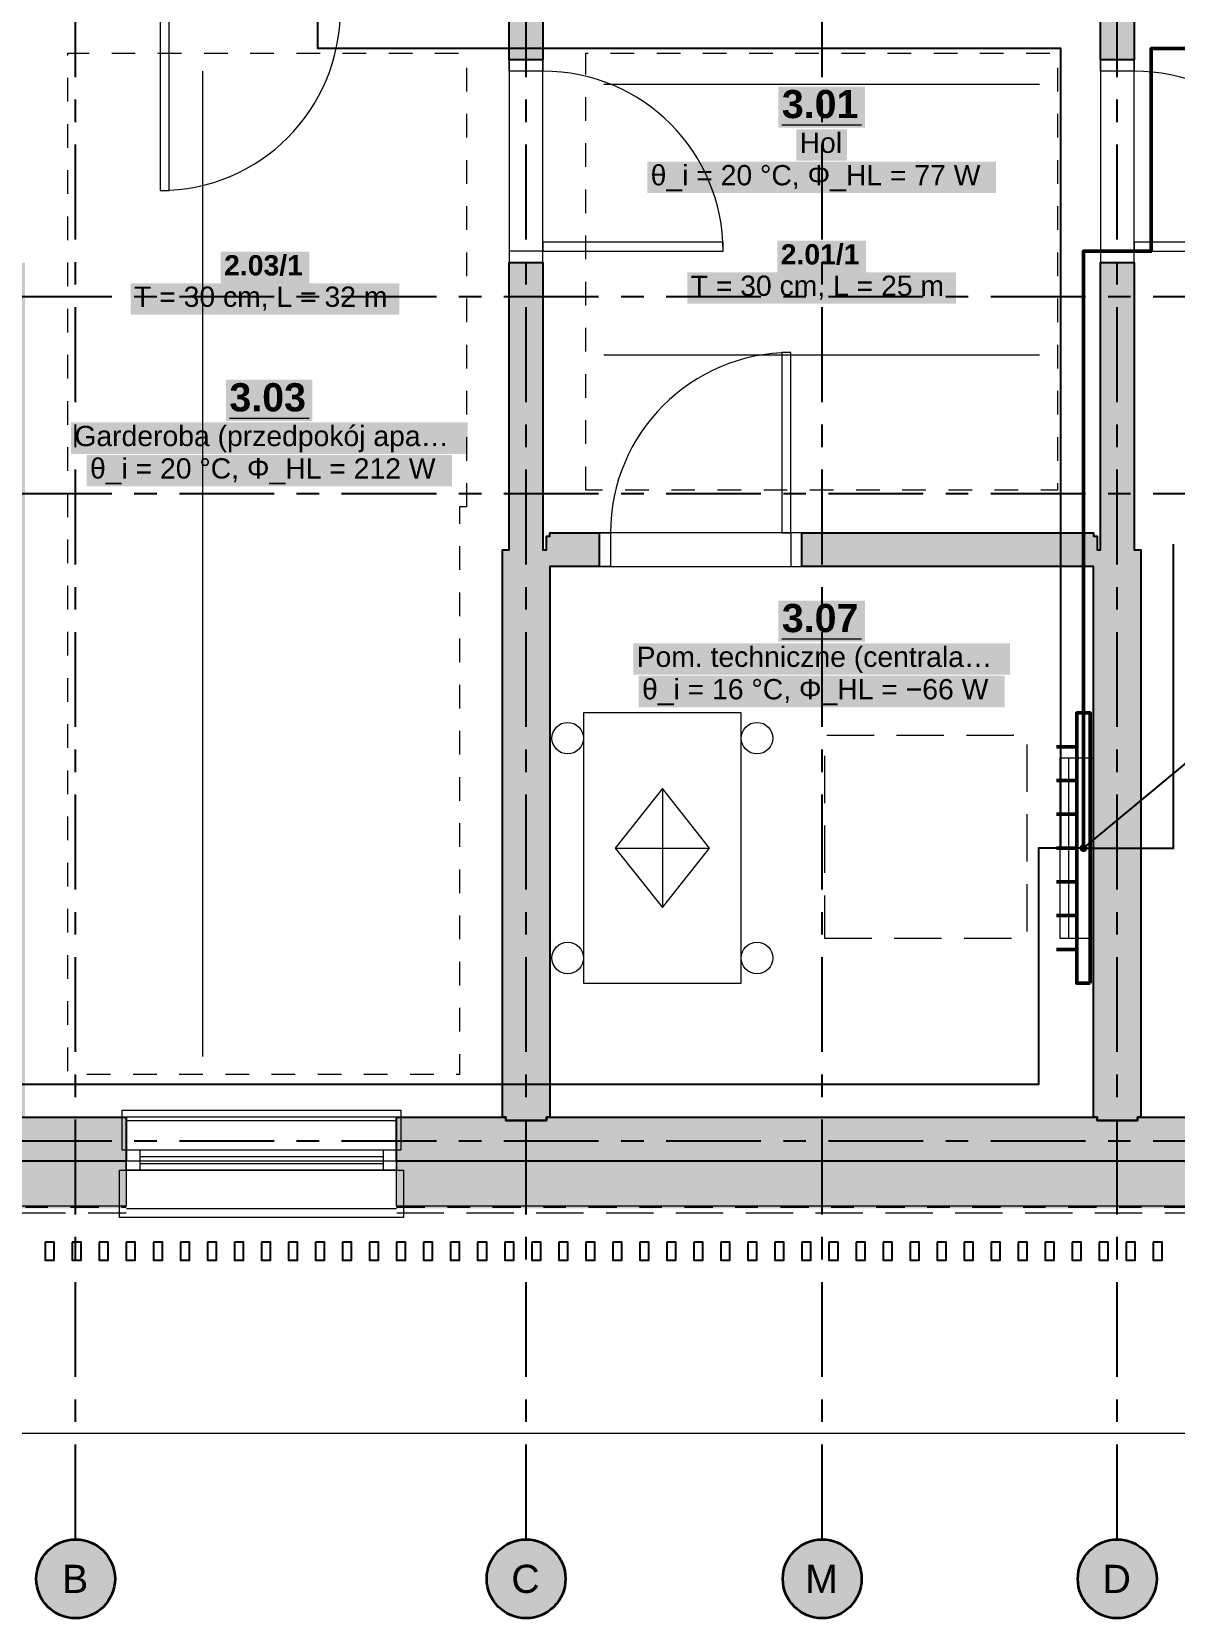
# Model space of a CAD drawing. Header units: metres. Extents: x -3.2 to 60.6, y -2.1 to 10.4.
# Drawn here: x 45.7 to 50.78, y -2.12 to 4.93 of the extents above; entities that cross this region are included whole.
import ezdxf

# ---------------------------------------------------------------- set-up
doc = ezdxf.new("R2010")
doc.units = ezdxf.units.M
for name, pattern in [('KRESKOWA', [5.25, 4.2, -1.05]), ('KRESKOWA_DROBNA', [3.15, 2.1, -1.05]), ('PUNKTOWA', [10.5, 8.4, -1.05, 0, -1.05]), ('PUNKTOWA_KROTKA', [6.3, 4.2, -1.05, 0, -1.05])]:
    doc.linetypes.add(name, pattern=pattern)
doc.layers.add('A-MASKA', color=7, linetype='Continuous', lineweight=18)
doc.layers.add('S-OPISY', color=2, linetype='Continuous', lineweight=25)
for name, color, linetype, lineweight, true_color in [('I-OSIE', 8, 'PUNKTOWA', 18, 0x7a7a7a), ('I-PODKLAD', 8, 'Continuous', 18, 0x9a9a9a), ('I-PODKLAD-SCIANY', 8, 'Continuous', 25, 0x6e6e6e), ('I-PODKLAD-WYPELN', 254, 'Continuous', 18, 0xe6e6e6), ('I-POMIESZCZENIA', 8, 'Continuous', 25, 0x4a4a4a), ('S-OGRZ', 1, 'Continuous', 25, 0xe05000), ('S-PC', 1, 'Continuous', 35, 0xc0392b), ('S-URZADZENIA', 2, 'Continuous', 35, 0x303030)]:
    doc.layers.add(name, color=color, linetype=linetype, lineweight=lineweight, true_color=true_color)
doc.styles.add('PL_ARIAL', font='arial.ttf')
doc.styles.add('PL_ARIAL_B', font='arialbd.ttf')

msp = doc.modelspace()

# ---------------------------------------------------------------- hatches: boundary and pattern name
at = {"layer": 'A-MASKA', "true_color": 0xffffff}
for points in [[(49.0157, 4.499), (49.3993, 4.499), (49.3993, 4.6815), (49.0157, 4.6815)], [(49.0944, 4.3522), (49.3206, 4.3522), (49.3206, 4.492), (49.0944, 4.492)], [(48.4331, 4.2082), (49.9819, 4.2082), (49.9819, 4.348), (48.4331, 4.348)], [(46.5393, 3.8081), (46.933, 3.8081), (46.933, 3.9479), (46.5393, 3.9479)], [(49.0107, 3.8567), (49.4043, 3.8567), (49.4043, 3.9965), (49.0107, 3.9965)], [(46.1395, 3.6686), (47.3328, 3.6686), (47.3328, 3.8084), (46.1395, 3.8084)], [(48.6108, 3.7172), (49.8042, 3.7172), (49.8042, 3.857), (48.6108, 3.857)], [(46.5628, 3.1969), (46.9464, 3.1969), (46.9464, 3.3794), (46.5628, 3.3794)], [(45.8743, 3.0501), (47.6349, 3.0501), (47.6349, 3.1899), (45.8743, 3.1899)], [(45.9438, 2.9061), (47.5654, 2.9061), (47.5654, 3.0459), (45.9438, 3.0459)], [(49.0157, 2.2165), (49.3993, 2.2165), (49.3993, 2.399), (49.0157, 2.399)], [(48.3709, 2.0697), (50.0441, 2.0697), (50.0441, 2.2095), (48.3709, 2.2095)], [(48.3949, 1.9257), (50.0201, 1.9257), (50.0201, 2.0655), (48.3949, 2.0655)]]:
    msp.add_hatch(color=7, dxfattribs=at).paths.add_polyline_path(points)
at = {"layer": 'I-OSIE', "true_color": 0xffffff}
for points in [[(46.07, -1.945), (46.0685, -1.9222), (46.064, -1.8997), (46.0567, -1.878), (46.0466, -1.8575), (46.0338, -1.8385), (46.0187, -1.8213), (46.0015, -1.8062), (45.9825, -1.7934), (45.962, -1.7833), (45.9403, -1.776), (45.9178, -1.7715), (45.895, -1.77), (45.8722, -1.7715), (45.8497, -1.776), (45.828, -1.7833), (45.8075, -1.7934), (45.7885, -1.8062), (45.7713, -1.8213), (45.7562, -1.8385), (45.7434, -1.8575), (45.7333, -1.878), (45.726, -1.8997), (45.7215, -1.9222), (45.72, -1.945), (45.7215, -1.9678), (45.726, -1.9903), (45.7333, -2.012), (45.7434, -2.0325), (45.7562, -2.0515), (45.7713, -2.0687), (45.7885, -2.0838), (45.8075, -2.0966), (45.828, -2.1067), (45.8497, -2.114), (45.8722, -2.1185), (45.895, -2.12), (45.9178, -2.1185), (45.9403, -2.114), (45.962, -2.1067), (45.9825, -2.0966), (46.0015, -2.0838), (46.0187, -2.0687), (46.0338, -2.0515), (46.0466, -2.0325), (46.0567, -2.012), (46.064, -1.9903), (46.0685, -1.9678)], [(48.07, -1.945), (48.0685, -1.9222), (48.064, -1.8997), (48.0567, -1.878), (48.0466, -1.8575), (48.0338, -1.8385), (48.0187, -1.8213), (48.0015, -1.8062), (47.9825, -1.7934), (47.962, -1.7833), (47.9403, -1.776), (47.9178, -1.7715), (47.895, -1.77), (47.8722, -1.7715), (47.8497, -1.776), (47.828, -1.7833), (47.8075, -1.7934), (47.7885, -1.8062), (47.7713, -1.8213), (47.7562, -1.8385), (47.7434, -1.8575), (47.7333, -1.878), (47.726, -1.8997), (47.7215, -1.9222), (47.72, -1.945), (47.7215, -1.9678), (47.726, -1.9903), (47.7333, -2.012), (47.7434, -2.0325), (47.7562, -2.0515), (47.7713, -2.0687), (47.7885, -2.0838), (47.8075, -2.0966), (47.828, -2.1067), (47.8497, -2.114), (47.8722, -2.1185), (47.895, -2.12), (47.9178, -2.1185), (47.9403, -2.114), (47.962, -2.1067), (47.9825, -2.0966), (48.0015, -2.0838), (48.0187, -2.0687), (48.0338, -2.0515), (48.0466, -2.0325), (48.0567, -2.012), (48.064, -1.9903), (48.0685, -1.9678)], [(49.385, -1.945), (49.3835, -1.9222), (49.379, -1.8997), (49.3717, -1.878), (49.3616, -1.8575), (49.3488, -1.8385), (49.3337, -1.8213), (49.3165, -1.8062), (49.2975, -1.7934), (49.277, -1.7833), (49.2553, -1.776), (49.2328, -1.7715), (49.21, -1.77), (49.1872, -1.7715), (49.1647, -1.776), (49.143, -1.7833), (49.1225, -1.7934), (49.1035, -1.8062), (49.0863, -1.8213), (49.0712, -1.8385), (49.0584, -1.8575), (49.0483, -1.878), (49.041, -1.8997), (49.0365, -1.9222), (49.035, -1.945), (49.0365, -1.9678), (49.041, -1.9903), (49.0483, -2.012), (49.0584, -2.0325), (49.0712, -2.0515), (49.0863, -2.0687), (49.1035, -2.0838), (49.1225, -2.0966), (49.143, -2.1067), (49.1647, -2.114), (49.1872, -2.1185), (49.21, -2.12), (49.2328, -2.1185), (49.2553, -2.114), (49.277, -2.1067), (49.2975, -2.0966), (49.3165, -2.0838), (49.3337, -2.0687), (49.3488, -2.0515), (49.3616, -2.0325), (49.3717, -2.012), (49.379, -1.9903), (49.3835, -1.9678)], [(50.695, -1.945), (50.6935, -1.9222), (50.689, -1.8997), (50.6817, -1.878), (50.6716, -1.8575), (50.6588, -1.8385), (50.6437, -1.8213), (50.6265, -1.8062), (50.6075, -1.7934), (50.587, -1.7833), (50.5653, -1.776), (50.5428, -1.7715), (50.52, -1.77), (50.4972, -1.7715), (50.4747, -1.776), (50.453, -1.7833), (50.4325, -1.7934), (50.4135, -1.8062), (50.3963, -1.8213), (50.3812, -1.8385), (50.3684, -1.8575), (50.3583, -1.878), (50.351, -1.8997), (50.3465, -1.9222), (50.345, -1.945), (50.3465, -1.9678), (50.351, -1.9903), (50.3583, -2.012), (50.3684, -2.0325), (50.3812, -2.0515), (50.3963, -2.0687), (50.4135, -2.0838), (50.4325, -2.0966), (50.453, -2.1067), (50.4747, -2.114), (50.4972, -2.1185), (50.52, -2.12), (50.5428, -2.1185), (50.5653, -2.114), (50.587, -2.1067), (50.6075, -2.0966), (50.6265, -2.0838), (50.6437, -2.0687), (50.6588, -2.0515), (50.6716, -2.0325), (50.6817, -2.012), (50.689, -1.9903), (50.6935, -1.9678)]]:
    msp.add_hatch(color=7, dxfattribs=at).paths.add_polyline_path(points)
at = {"layer": 'I-PODKLAD-WYPELN', "true_color": 0xe4e4e4}
h = msp.add_hatch(color=7, dxfattribs=at)
h.paths.add_polyline_path([(47.12, 5.02), (47.12, 5.035), (47.12, 5.035), (47.12, 5.035), (47.12, 5.035), (47.12, 5.23), (47.12, 5.23), (47.12, 5.23), (47.12, 5.23), (47.12, 5.23), (47.29, 5.23), (47.29, 6.45), (47.79, 6.45), (47.79, 8.645), (47.79, 8.645), (47.79, 8.645), (47.79, 8.645), (47.79, 8.645), (47.22, 8.645), (47.22, 8.84), (47.22, 9.05), (48.42, 9.05), (48.42, 8.84), (48.42, 8.645), (48, 8.645), (48, 8.645), (48, 8.645), (48, 5.23), (48, 5.23), (48, 5.23), (49.105, 5.23), (49.105, 5.23), (49.105, 5.23), (49.105, 5.23), (49.105, 5.23), (49.12, 5.215), (49.12, 5.215), (49.12, 5.215), (49.12, 5.215), (49.12, 5.215), (49.12, 5.215), (49.12, 5.215), (49.12, 5.215), (49.12, 5.215), (49.12, 5.215), (49.12, 5.215), (49.12, 5.215), (49.135, 5.215), (49.135, 7.47), (49.285, 7.47), (49.285, 5.215), (49.285, 5.215), (49.285, 5.215), (49.285, 5.215), (49.285, 5.215), (49.285, 5.215), (49.285, 5.035), (49.285, 5.035), (49.285, 5.035), (49.285, 5.035), (49.285, 5.035), (49.285, 5.035), (49.285, 5.035), (49.285, 5.035), (49.285, 5.035), (49.285, 5.035), (49.285, 5.035), (49.285, 5.035), (49.285, 5.035), (49.285, 5.035), (49.285, 5.035), (49.285, 5.035), (49.285, 5.035), (49.3, 5.035), (49.3, 5.035), (49.3, 5.035), (49.315, 5.02), (49.315, 5.02), (49.315, 5.02), (47.97, 5.02), (47.97, 5.02), (47.97, 5.02), (47.97, 4.8), (47.97, 4.8), (47.97, 4.8), (47.955, 4.8), (47.955, 4.8), (47.955, 4.8), (47.955, 4.8), (47.82, 4.8), (47.82, 4.8), (47.82, 4.8), (47.82, 4.8), (47.82, 4.8), (47.82, 5.02), (47.82, 5.02), (47.82, 5.02), (47.82, 5.02), (47.82, 5.02), (47.12, 5.02), (47.12, 5.02)])
h.paths.add_polyline_path([(47.79, 5.23), (47.79, 5.23), (47.79, 6.35), (47.39, 6.35), (47.39, 5.23), (47.79, 5.23), (47.79, 5.23), (47.79, 5.23)], flags=0)
h = msp.add_hatch(color=7, dxfattribs=at)
h.paths.add_polyline_path([(50.82, 5.02), (50.82, 5.02), (50.82, 5.035), (50.82, 5.035), (50.82, 5.035), (50.82, 5.035), (50.82, 5.035), (50.82, 5.035), (50.82, 5.035), (50.82, 5.035), (50.82, 5.035), (50.82, 5.035), (50.82, 5.035), (50.82, 5.035), (50.82, 5.035), (50.82, 5.035), (50.82, 5.035), (50.82, 5.035), (50.82, 5.035), (50.61, 5.035), (50.61, 5.035), (50.61, 5.035), (50.61, 5.125), (50.61, 5.125), (50.61, 5.125), (50.595, 5.125), (50.595, 4.8), (50.58, 4.8), (50.445, 4.8), (50.445, 5.125), (50.415, 5.125), (50.415, 5.125), (50.415, 5.125), (50.415, 8.645), (50.415, 8.645), (50.415, 8.645), (50.415, 8.645), (50.12, 8.645), (50.12, 8.84), (50.12, 9.05), (50.82, 9.05), (50.82, 5.425), (50.82, 5.425), (50.82, 5.425), (54.32, 5.425), (54.32, 5.425), (54.32, 5.425), (54.32, 5.425), (54.32, 3.1), (54.31, 3.1), (54.11, 3.1), (54.11, 3.1), (54.11, 3.1), (54.11, 3.1), (53.915, 3.1), (53.915, 3.1), (53.915, 3.1), (53.915, 5.02), (53.915, 5.02), (53.915, 5.02), (53.915, 5.02), (53.915, 5.02), (53.915, 5.02), (50.82, 5.02)])
h.paths.add_polyline_path([(53.93, 5.215), (53.93, 5.215), (53.93, 5.215), (53.93, 5.215), (53.93, 5.215)], flags=0)
h.paths.add_polyline_path([(54.11, 5.215), (54.11, 5.215), (54.11, 5.215), (54.11, 5.215), (54.11, 5.215), (54.11, 5.215)], flags=0)
h.paths.add_polyline_path([(50.61, 5.215), (50.61, 5.215), (50.61, 5.215), (50.61, 5.215)], flags=0)
h.paths.add_polyline_path([(50.82, 5.215), (50.82, 5.215), (50.82, 5.215), (50.82, 5.215)], flags=0)
h.paths.add_polyline_path([(50.43, 8.66), (50.43, 8.66), (50.43, 8.66), (50.43, 8.66)], flags=0)
h.paths.add_polyline_path([(50.61, 8.66), (50.61, 8.66), (50.61, 8.66), (50.61, 8.66)], flags=0)
msp.add_hatch(color=7, dxfattribs=at).paths.add_polyline_path([(45.02, -0.09), (45.02, 0.105), (45.02, 0.105), (45.02, 0.105), (45.52, 0.105), (45.52, 0.105), (45.52, 0.105), (45.52, 0.105), (45.52, 0.105), (45.52, 3.9), (45.52, 3.9), (45.52, 3.9), (45.52, 3.9), (45.52, 3.9), (45.655, 3.9), (45.655, 3.9), (45.655, 3.9), (45.67, 3.9), (45.67, 3.9), (45.67, 3.9), (45.67, 0.105), (45.67, 0.105), (45.67, 0.105), (46.12, 0.105), (46.12, 0.105), (46.12, 0.105), (46.12, -0.09), (46.12, -0.09), (46.12, -0.09), (46.12, -0.09), (46.12, -0.29), (46.12, -0.3), (45.02, -0.3), (45.02, -0.29), (45.02, -0.09), (45.02, -0.09), (45.02, -0.09)])
h = msp.add_hatch(color=7, dxfattribs=at)
h.paths.add_polyline_path([(47.32, 0.105), (47.79, 0.105), (47.79, 0.105), (47.79, 0.105), (47.79, 0.105), (47.79, 0.105), (47.79, 2.625), (47.79, 2.625), (47.79, 2.625), (47.79, 2.625), (47.79, 2.625), (47.82, 2.625), (47.82, 2.625), (47.82, 2.625), (47.82, 2.625), (47.82, 2.625), (47.82, 3.9), (47.82, 3.9), (47.82, 3.9), (47.82, 3.9), (47.82, 3.9), (47.955, 3.9), (47.955, 3.9), (47.955, 3.9), (47.97, 3.9), (47.97, 3.9), (47.97, 3.9), (47.97, 2.625), (47.97, 2.625), (47.97, 2.625), (47.985, 2.625), (47.985, 2.625), (47.985, 2.625), (47.985, 2.625), (47.985, 2.625), (47.985, 2.685), (48, 2.685), (48, 2.685), (48, 2.685), (48, 2.685), (48, 2.685), (48, 2.685), (48, 2.685), (48, 2.685), (48, 2.7), (48.22, 2.7), (48.22, 2.565), (48.22, 2.55), (48, 2.55), (48, 0.105), (48, 0.105), (48, 0.105), (50.415, 0.105), (50.415, 2.55), (49.12, 2.55), (49.12, 2.565), (49.12, 2.7), (50.415, 2.7), (50.415, 2.685), (50.415, 2.685), (50.415, 2.685), (50.415, 2.685), (50.415, 2.685), (50.415, 2.685), (50.415, 2.685), (50.415, 2.685), (50.43, 2.685), (50.43, 2.625), (50.445, 2.625), (50.445, 3.9), (50.58, 3.9), (50.595, 3.9), (50.595, 2.625), (50.61, 2.625), (50.625, 2.625), (50.625, 0.105), (51.02, 0.105), (51.02, 0.105), (51.02, 0.105), (51.02, -0.09), (51.02, -0.09), (51.02, -0.09), (51.02, -0.09), (51.02, -0.29), (51.02, -0.3), (47.32, -0.3), (47.32, -0.29), (47.32, -0.09), (47.32, -0.09), (47.32, -0.09), (47.32, -0.09), (47.32, 0.105), (47.32, 0.105)])
h.paths.add_polyline_path([(47.955, 2.625), (47.955, 2.625), (47.955, 2.625)], flags=0)
at = {"layer": 'S-OPISY', "true_color": 0x000000}
msp.add_hatch(color=7, dxfattribs=at).paths.add_polyline_path([(50.3875, 1.3), (50.3869, 1.3045), (50.3852, 1.3088), (50.3824, 1.3124), (50.3787, 1.3152), (50.3745, 1.3169), (50.37, 1.3175), (50.3655, 1.3169), (50.3612, 1.3152), (50.3576, 1.3124), (50.3548, 1.3088), (50.3531, 1.3045), (50.3525, 1.3), (50.3531, 1.2955), (50.3548, 1.2913), (50.3576, 1.2876), (50.3612, 1.2848), (50.3655, 1.2831), (50.37, 1.2825), (50.3745, 1.2831), (50.3787, 1.2848), (50.3824, 1.2876), (50.3852, 1.2913), (50.3869, 1.2955)])

# ---------------------------------------------------------------- linework, layer by layer
at = {"layer": 'I-OSIE', "linetype": 'PUNKTOWA', "lineweight": 25, "ltscale": 0.050183, "flags": 128}
for points in [[(45.895, -1.77), (45.895, 9.19)], [(47.895, -1.77), (47.895, 9.19)], [(49.21, -1.77), (49.21, 9.19)], [(50.52, -1.77), (50.52, 9.19)]]:
    msp.add_lwpolyline(points, dxfattribs=at)
at = {"layer": 'I-OSIE', "linetype": 'PUNKTOWA', "lineweight": 25, "ltscale": 0.050066, "flags": 128}
for points in [[(39.15, 3.75), (57.9697, 3.75)], [(39.15, 2.875), (57.9697, 2.875)], [(39.15, 0), (57.9697, 0)]]:
    msp.add_lwpolyline(points, dxfattribs=at)
at = {"layer": 'I-OSIE', "linetype": 'Continuous', "lineweight": 35, "ltscale": 0.05}
for centre in [(45.895, -1.945), (47.895, -1.945), (49.21, -1.945), (50.52, -1.945)]:
    msp.add_circle(centre, 0.175, dxfattribs=at)
at = {"layer": 'I-PODKLAD', "lineweight": 13, "ltscale": 0.05}
for points in [[(54.3455, 5.425), (54.62, 5.425), (54.62, -1.3), (39.62, -1.3), (39.62, 5.425), (40.7195, 5.425)], [(47.82, 4.7995), (47.82, 3.9005)], [(47.97, 3.9005), (47.97, 4.7995)], [(50.445, 4.7995), (50.445, 3.9005)], [(50.595, 3.9005), (50.595, 4.7995)], [(49.1195, 2.7), (48.2205, 2.7)], [(48.2205, 2.55), (49.1195, 2.55)], [(48.5, 1.564), (48.5, 1.036)], [(48.29, 1.3), (48.71, 1.3)], [(47.3195, 0.105), (46.1205, 0.105)], [(46.1205, 0.09), (47.3195, 0.09)], [(47.3195, -0.09), (46.1205, -0.09)], [(46.1205, -0.3), (47.3195, -0.3)]]:
    msp.add_lwpolyline(points, dxfattribs=at)
at = {"layer": 'I-PODKLAD', "linetype": 'KRESKOWA', "lineweight": 13, "ltscale": 0.05, "flags": 128}
for points in [[(54.34, 3.1005), (54.34, 5.425), (54.62, 5.425), (54.62, -1.3), (39.62, -1.3), (39.62, 5.425), (40.7, 5.425), (40.7, 3.7005)], [(49.22, 0.9), (50.12, 0.9), (50.12, 1.8), (49.22, 1.8), (49.22, 0.9)], [(45.0205, -0.32), (46.1195, -0.32)], [(47.3205, -0.32), (51.0195, -0.32)]]:
    msp.add_lwpolyline(points, dxfattribs=at)
at = {"layer": 'I-PODKLAD', "lineweight": 18, "ltscale": 0.05}
for points in [[(46.27, 5.02), (46.27, 4.22), (46.31, 4.22), (46.31, 5.02)], [(47.97, 4.8), (47.97, 4.75), (47.82, 4.75), (47.82, 4.8)], [(50.595, 4.8), (50.595, 4.75), (50.445, 4.75), (50.445, 4.8)], [(47.97, 3.9), (47.97, 3.95), (47.82, 3.95), (47.82, 3.9)], [(47.97, 3.95), (48.77, 3.95), (48.77, 3.99), (47.97, 3.99)], [(50.595, 3.9), (50.595, 3.95), (50.445, 3.95), (50.445, 3.9)], [(50.595, 3.95), (51.395, 3.95), (51.395, 3.99), (50.595, 3.99)], [(49.07, 2.7), (49.07, 3.5), (49.03, 3.5), (49.03, 2.7)], [(48.22, 2.7), (48.27, 2.7), (48.27, 2.55), (48.22, 2.55)], [(49.12, 2.7), (49.07, 2.7), (49.07, 2.55), (49.12, 2.55)], [(50.415, 0.9), (50.415, 1.7), (50.265, 1.7), (50.265, 0.9)], [(46.1, -0.04), (47.34, -0.04), (47.34, 0.135), (46.1, 0.135)], [(46.12, -0.04), (47.32, -0.04), (47.32, -0.13), (46.12, -0.13)], [(46.09, -0.13), (47.35, -0.13), (47.35, -0.34), (46.09, -0.34)]]:
    msp.add_lwpolyline(points, close=True, dxfattribs=at)
at = {"layer": 'I-PODKLAD', "lineweight": 13, "ltscale": 0.05}
for points in [[(48.15, 1.9), (48.15, 0.7), (48.85, 0.7), (48.85, 1.9)], [(48.29, 1.3), (48.5, 1.036), (48.71, 1.3), (48.5, 1.564)]]:
    msp.add_lwpolyline(points, close=True, dxfattribs=at)
at = {"layer": 'I-PODKLAD', "lineweight": 18, "ltscale": 0.05}
for points in [[(50.305, 0.9), (50.305, 1.7)], [(46.18, -0.04), (46.18, -0.13)], [(46.18, -0.0688), (47.26, -0.0688)], [(47.26, -0.04), (47.26, -0.13)], [(46.18, -0.1012), (47.26, -0.1012)]]:
    msp.add_lwpolyline(points, dxfattribs=at)
at = {"layer": 'I-PODKLAD', "lineweight": 13, "ltscale": 0.05}
for centre in [(48.08, 1.788), (48.92, 1.788), (48.08, 0.812), (48.92, 0.812)]:
    msp.add_circle(centre, 0.07, dxfattribs=at)
for centre, start, end in [((46.27, 5.02), -90, 0), ((47.97, 3.95), 0, 90), ((50.595, 3.95), 0, 90), ((49.07, 2.7), -270, -180)]:
    msp.add_arc(centre, 0.8, start, end, dxfattribs=at)
at = {"layer": 'I-PODKLAD-SCIANY', "lineweight": 25, "ltscale": 0.05}
for points in [[(50.445, 4.8), (50.445, 4.8), (50.445, 5.125), (50.445, 5.125), (50.445, 5.125), (50.595, 5.125), (50.595, 5.125), (50.595, 5.125), (50.595, 4.8), (50.595, 4.8), (50.595, 4.8), (50.445, 4.8)], [(47.79, 2.625), (47.79, 2.625), (47.79, 2.625), (47.79, 2.625), (47.79, 2.625), (47.82, 2.625), (47.82, 2.625), (47.82, 2.625), (47.82, 2.625), (47.82, 2.625), (47.82, 2.625), (47.82, 2.625), (47.82, 2.625), (47.82, 2.625), (47.82, 2.625), (47.82, 2.625), (47.82, 2.625), (47.82, 2.625), (47.82, 2.625), (47.82, 2.625), (47.82, 2.625), (47.82, 2.625), (47.82, 3.9), (47.82, 3.9), (47.82, 3.9), (47.82, 3.9), (47.82, 3.9), (47.97, 3.9), (47.97, 3.9), (47.97, 3.9), (47.97, 2.625), (47.97, 2.625), (47.97, 2.625), (47.97, 2.625), (47.97, 2.625), (47.97, 2.625), (47.97, 2.625), (47.97, 2.625), (47.97, 2.625), (47.97, 2.625), (47.97, 2.625), (47.97, 2.625), (47.97, 2.625), (47.97, 2.625), (47.97, 2.625), (47.97, 2.625), (47.97, 2.625), (47.985, 2.625), (47.985, 2.625), (47.985, 2.625), (47.985, 2.625), (47.985, 2.625), (47.985, 2.625), (47.985, 2.625), (47.985, 2.625), (47.985, 2.625), (47.985, 2.625), (47.985, 2.625), (47.985, 2.625), (47.985, 2.625), (47.985, 2.625), (47.985, 2.625), (47.985, 2.625), (47.985, 2.625), (47.985, 2.685), (47.985, 2.685), (47.985, 2.685), (48, 2.685), (48, 2.685), (48, 2.685), (48, 2.685), (48, 2.685), (48, 2.685), (48, 2.685), (48, 2.685), (48, 2.685), (48, 2.685), (48, 2.685), (48, 2.685), (48, 2.685), (48, 2.685), (48, 2.685), (48, 2.685), (48, 2.685), (48, 2.7), (48, 2.7), (48, 2.7), (48.22, 2.7), (48.22, 2.7), (48.22, 2.7), (48.22, 2.55), (48.22, 2.55), (48.22, 2.55), (48, 2.55), (48, 2.55), (48, 2.55), (48, 2.55), (48, 2.55), (48, 2.55), (48, 2.55), (48, 2.55), (48, 2.55), (48, 2.55), (48, 2.55), (48, 2.55), (48, 2.55), (48, 2.55), (48, 2.55), (48, 2.55), (48, 2.55), (48, 0.105), (48, 0.105), (48, 0.105), (47.985, 0.105), (47.985, 0.105), (47.985, 0.105), (47.985, 0.105), (47.985, 0.105), (47.985, 0.105), (47.985, 0.105), (47.985, 0.105), (47.985, 0.105), (47.985, 0.105), (47.985, 0.105), (47.985, 0.105), (47.985, 0.105), (47.985, 0.105), (47.985, 0.105), (47.985, 0.105), (47.985, 0.105), (47.985, 0.09), (47.985, 0.09), (47.985, 0.09), (47.985, 0.09), (47.985, 0.09), (47.805, 0.09), (47.805, 0.09), (47.805, 0.09), (47.805, 0.09), (47.805, 0.09), (47.805, 0.105), (47.805, 0.105), (47.805, 0.105), (47.805, 0.105), (47.805, 0.105), (47.805, 0.105), (47.805, 0.105), (47.805, 0.105), (47.805, 0.105), (47.805, 0.105), (47.805, 0.105), (47.805, 0.105), (47.805, 0.105), (47.805, 0.105), (47.805, 0.105), (47.805, 0.105), (47.805, 0.105), (47.79, 0.105), (47.79, 0.105), (47.79, 0.105), (47.79, 0.105), (47.79, 0.105)], [(49.12, 2.55), (49.12, 2.55), (49.12, 2.7), (49.12, 2.7), (49.12, 2.7), (50.415, 2.7), (50.415, 2.7), (50.415, 2.7), (50.415, 2.685), (50.415, 2.685), (50.415, 2.685), (50.415, 2.685), (50.415, 2.685), (50.415, 2.685), (50.415, 2.685), (50.415, 2.685), (50.415, 2.685), (50.415, 2.685), (50.415, 2.685), (50.415, 2.685), (50.415, 2.685), (50.415, 2.685), (50.415, 2.685), (50.415, 2.685), (50.415, 2.685), (50.43, 2.685), (50.43, 2.685), (50.43, 2.685), (50.43, 2.625), (50.43, 2.625), (50.43, 2.625), (50.43, 2.625), (50.43, 2.625), (50.43, 2.625), (50.43, 2.625), (50.43, 2.625), (50.43, 2.625), (50.43, 2.625), (50.43, 2.625), (50.43, 2.625), (50.43, 2.625), (50.43, 2.625), (50.43, 2.625), (50.43, 2.625), (50.43, 2.625), (50.445, 2.625), (50.445, 2.625), (50.445, 2.625), (50.445, 2.625), (50.445, 2.625), (50.445, 2.625), (50.445, 2.625), (50.445, 2.625), (50.445, 2.625), (50.445, 2.625), (50.445, 2.625), (50.445, 2.625), (50.445, 2.625), (50.445, 2.625), (50.445, 2.625), (50.445, 2.625), (50.445, 2.625), (50.445, 3.9), (50.445, 3.9), (50.445, 3.9), (50.595, 3.9), (50.595, 3.9), (50.595, 3.9), (50.595, 2.625), (50.595, 2.625), (50.595, 2.625), (50.595, 2.625), (50.595, 2.625), (50.595, 2.625), (50.595, 2.625), (50.595, 2.625), (50.595, 2.625), (50.595, 2.625), (50.595, 2.625), (50.595, 2.625), (50.595, 2.625), (50.595, 2.625), (50.595, 2.625), (50.595, 2.625), (50.595, 2.625), (50.625, 2.625), (50.625, 2.625), (50.625, 2.625), (50.625, 0.105), (50.625, 0.105), (50.625, 0.105), (50.61, 0.105), (50.61, 0.105), (50.61, 0.105), (50.61, 0.105), (50.61, 0.105), (50.61, 0.105), (50.61, 0.105), (50.61, 0.105), (50.61, 0.105), (50.61, 0.105), (50.61, 0.105), (50.61, 0.105), (50.61, 0.105), (50.61, 0.105), (50.61, 0.105), (50.61, 0.105), (50.61, 0.105), (50.61, 0.09), (50.61, 0.09), (50.61, 0.09), (50.43, 0.09), (50.43, 0.09), (50.43, 0.09), (50.43, 0.105), (50.43, 0.105), (50.43, 0.105), (50.43, 0.105), (50.43, 0.105), (50.43, 0.105), (50.43, 0.105), (50.43, 0.105), (50.43, 0.105), (50.43, 0.105), (50.43, 0.105), (50.43, 0.105), (50.43, 0.105), (50.43, 0.105), (50.43, 0.105), (50.43, 0.105), (50.43, 0.105), (50.415, 0.105), (50.415, 0.105), (50.415, 0.105), (50.415, 2.55), (50.415, 2.55), (50.415, 2.55), (50.415, 2.55), (50.415, 2.55), (50.415, 2.55), (50.415, 2.55), (50.415, 2.55), (50.415, 2.55), (50.415, 2.55), (50.415, 2.55), (50.415, 2.55), (50.415, 2.55), (50.415, 2.55), (50.415, 2.55), (50.415, 2.55), (50.415, 2.55), (49.12, 2.55)], [(45.76, -0.45), (45.76, -0.53), (45.8, -0.53), (45.8, -0.45)], [(45.88, -0.45), (45.88, -0.53), (45.92, -0.53), (45.92, -0.45)], [(46, -0.45), (46, -0.53), (46.04, -0.53), (46.04, -0.45)], [(46.12, -0.45), (46.12, -0.53), (46.16, -0.53), (46.16, -0.45)], [(46.24, -0.45), (46.24, -0.53), (46.28, -0.53), (46.28, -0.45)], [(46.36, -0.45), (46.36, -0.53), (46.4, -0.53), (46.4, -0.45)], [(46.48, -0.45), (46.48, -0.53), (46.52, -0.53), (46.52, -0.45)], [(46.6, -0.45), (46.6, -0.53), (46.64, -0.53), (46.64, -0.45)], [(46.72, -0.45), (46.72, -0.53), (46.76, -0.53), (46.76, -0.45)], [(46.84, -0.45), (46.84, -0.53), (46.88, -0.53), (46.88, -0.45)], [(46.96, -0.45), (46.96, -0.53), (47, -0.53), (47, -0.45)], [(47.08, -0.45), (47.08, -0.53), (47.12, -0.53), (47.12, -0.45)], [(47.2, -0.45), (47.2, -0.53), (47.24, -0.53), (47.24, -0.45)], [(47.32, -0.45), (47.32, -0.53), (47.36, -0.53), (47.36, -0.45)], [(47.44, -0.45), (47.44, -0.53), (47.48, -0.53), (47.48, -0.45)], [(47.56, -0.45), (47.56, -0.53), (47.6, -0.53), (47.6, -0.45)], [(47.68, -0.45), (47.68, -0.53), (47.72, -0.53), (47.72, -0.45)], [(47.8, -0.45), (47.8, -0.53), (47.84, -0.53), (47.84, -0.45)], [(47.92, -0.45), (47.92, -0.53), (47.96, -0.53), (47.96, -0.45)], [(48.04, -0.45), (48.04, -0.53), (48.08, -0.53), (48.08, -0.45)], [(48.16, -0.45), (48.16, -0.53), (48.2, -0.53), (48.2, -0.45)], [(48.28, -0.45), (48.28, -0.53), (48.32, -0.53), (48.32, -0.45)], [(48.4, -0.45), (48.4, -0.53), (48.44, -0.53), (48.44, -0.45)], [(48.52, -0.45), (48.52, -0.53), (48.56, -0.53), (48.56, -0.45)], [(48.64, -0.45), (48.64, -0.53), (48.68, -0.53), (48.68, -0.45)], [(48.76, -0.45), (48.76, -0.53), (48.8, -0.53), (48.8, -0.45)], [(48.88, -0.45), (48.88, -0.53), (48.92, -0.53), (48.92, -0.45)], [(49, -0.45), (49, -0.53), (49.04, -0.53), (49.04, -0.45)], [(49.12, -0.45), (49.12, -0.53), (49.16, -0.53), (49.16, -0.45)], [(49.24, -0.45), (49.24, -0.53), (49.28, -0.53), (49.28, -0.45)], [(49.36, -0.45), (49.36, -0.53), (49.4, -0.53), (49.4, -0.45)], [(49.48, -0.45), (49.48, -0.53), (49.52, -0.53), (49.52, -0.45)], [(49.6, -0.45), (49.6, -0.53), (49.64, -0.53), (49.64, -0.45)], [(49.72, -0.45), (49.72, -0.53), (49.76, -0.53), (49.76, -0.45)], [(49.84, -0.45), (49.84, -0.53), (49.88, -0.53), (49.88, -0.45)], [(49.96, -0.45), (49.96, -0.53), (50, -0.53), (50, -0.45)], [(50.08, -0.45), (50.08, -0.53), (50.12, -0.53), (50.12, -0.45)], [(50.2, -0.45), (50.2, -0.53), (50.24, -0.53), (50.24, -0.45)], [(50.32, -0.45), (50.32, -0.53), (50.36, -0.53), (50.36, -0.45)], [(50.44, -0.45), (50.44, -0.53), (50.48, -0.53), (50.48, -0.45)], [(50.56, -0.45), (50.56, -0.53), (50.6, -0.53), (50.6, -0.45)], [(50.68, -0.45), (50.68, -0.53), (50.72, -0.53), (50.72, -0.45)]]:
    msp.add_lwpolyline(points, close=True, dxfattribs=at)
for points in [[(47.97, 5.02), (47.97, 4.8), (47.97, 4.8), (47.97, 4.8), (47.82, 4.8), (47.82, 4.8), (47.82, 4.8), (47.82, 4.8), (47.82, 4.8), (47.82, 5.02)], [(45.655, 0.105), (46.12, 0.105), (46.12, 0.105), (46.12, 0.105), (46.12, -0.09), (46.12, -0.09), (46.12, -0.09), (45.02, -0.09)], [(51.02, -0.09), (47.32, -0.09), (47.32, -0.09), (47.32, -0.09), (47.32, 0.105), (47.32, 0.105), (47.32, 0.105), (47.805, 0.105), (47.805, 0.105), (47.805, 0.105), (47.805, 0.09), (47.805, 0.09), (47.805, 0.09), (47.805, 0.09), (47.805, 0.09), (47.805, 0.09), (47.805, 0.09), (47.805, 0.09), (47.805, 0.09), (47.805, 0.09), (47.805, 0.09), (47.805, 0.09), (47.805, 0.09), (47.805, 0.09), (47.805, 0.09), (47.805, 0.09), (47.805, 0.09), (47.985, 0.09), (47.985, 0.09), (47.985, 0.09), (47.985, 0.09), (47.985, 0.09), (47.985, 0.09), (47.985, 0.09), (47.985, 0.09), (47.985, 0.09), (47.985, 0.09), (47.985, 0.09), (47.985, 0.09), (47.985, 0.09), (47.985, 0.09), (47.985, 0.09), (47.985, 0.09), (47.985, 0.09), (47.985, 0.105), (47.985, 0.105), (47.985, 0.105), (50.43, 0.105), (50.43, 0.105), (50.43, 0.105), (50.43, 0.105), (50.43, 0.09), (50.43, 0.09), (50.43, 0.09), (50.43, 0.09), (50.43, 0.09), (50.43, 0.09), (50.43, 0.09), (50.43, 0.09), (50.43, 0.09), (50.43, 0.09), (50.43, 0.09), (50.43, 0.09), (50.43, 0.09), (50.43, 0.09), (50.43, 0.09), (50.43, 0.09), (50.43, 0.09), (50.61, 0.09), (50.61, 0.09), (50.61, 0.09), (50.61, 0.09), (50.61, 0.09), (50.61, 0.09), (50.61, 0.09), (50.61, 0.09), (50.61, 0.09), (50.61, 0.09), (50.61, 0.09), (50.61, 0.09), (50.61, 0.09), (50.61, 0.09), (50.61, 0.09), (50.61, 0.09), (50.61, 0.09), (50.61, 0.105), (50.61, 0.105), (50.61, 0.105), (50.61, 0.105), (51.02, 0.105)]]:
    msp.add_lwpolyline(points, dxfattribs=at)
at = {"layer": 'I-PODKLAD-SCIANY', "lineweight": 13, "ltscale": 0.05}
for points in [[(45.02, -0.29), (45.02, -0.29), (45.02, -0.09), (45.02, -0.09), (45.02, -0.09), (46.12, -0.09), (46.12, -0.09), (46.12, -0.09), (46.12, -0.29), (46.12, -0.29), (46.12, -0.29), (45.02, -0.29)], [(47.32, -0.29), (47.32, -0.29), (47.32, -0.09), (47.32, -0.09), (47.32, -0.09), (51.02, -0.09), (51.02, -0.09), (51.02, -0.09), (51.02, -0.29), (51.02, -0.29), (51.02, -0.29), (47.32, -0.29)]]:
    msp.add_lwpolyline(points, close=True, dxfattribs=at)
at = {"layer": 'I-PODKLAD-SCIANY', "linetype": 'PUNKTOWA_KROTKA', "lineweight": 13, "ltscale": 0.03, "flags": 128}
for points in [[(45.02, -0.295), (46.12, -0.295)], [(47.32, -0.295), (51.02, -0.295)]]:
    msp.add_lwpolyline(points, dxfattribs=at)
at = {"layer": 'I-POMIESZCZENIA', "lineweight": 18, "ltscale": 0.05}
for points in [[(49.0307, 4.5115), (49.3843, 4.5115)], [(46.5778, 3.2094), (46.9314, 3.2094)], [(49.0307, 2.229), (49.3843, 2.229)]]:
    msp.add_lwpolyline(points, dxfattribs=at)
at = {"layer": 'S-OGRZ', "lineweight": 25, "ltscale": 0.05}
for points in [[(50.37, 1.3), (50.27, 1.3), (50.27, 4.85), (46.97, 4.85), (46.97, 5.45)], [(50.37, 1.3), (50.27, 1.3), (50.27, 2.85)], [(50.37, 1.3), (50.77, 1.3), (50.77, 2.65)], [(50.37, 1.3), (50.17, 1.3), (50.17, 0.25), (45.27, 0.25), (45.27, 2.55)], [(50.37, 1.3), (50.77, 1.3), (50.77, 1.35)], [(50.37, 1.3), (50.17, 1.3), (50.17, 0.25), (45.27, 0.25)], [(50.37, 1.3), (50.17, 1.3), (50.17, 0.25), (47.57, 0.25)]]:
    msp.add_lwpolyline(points, dxfattribs=at)
at = {"layer": 'S-OGRZ', "linetype": 'KRESKOWA_DROBNA', "lineweight": 18, "ltscale": 0.05, "flags": 128}
for points in [[(47.63, 2.815), (47.6, 2.815), (47.6, 0.295), (45.86, 0.295), (45.86, 4.83), (47.63, 4.83)], [(48.16, 2.89), (48.16, 4.83), (50.255, 4.83), (50.255, 2.89)]]:
    msp.add_lwpolyline(points, close=True, dxfattribs=at)
at = {"layer": 'S-OGRZ', "linetype": 'Continuous', "lineweight": 13, "ltscale": 0.05, "true_color": 0xe59a70, "flags": 128}
for points in [[(46.46, 0.375), (46.46, 4.75)], [(50.175, 4.69), (48.24, 4.69)], [(48.24, 3.49), (50.175, 3.49)]]:
    msp.add_lwpolyline(points, dxfattribs=at)
at = {"layer": 'S-OPISY', "lineweight": 25, "ltscale": 0.05}
msp.add_lwpolyline([(50.37, 1.3), (51.1832, 1.9737)], dxfattribs=at)
at = {"layer": 'S-PC', "lineweight": 50, "ltscale": 0.05}
msp.add_lwpolyline([(53.87, 4.56), (53.87, 4.85), (50.67, 4.85), (50.67, 3.95), (50.37, 3.95), (50.37, 1.3)], dxfattribs=at)
at = {"layer": 'S-URZADZENIA', "lineweight": 50, "ltscale": 0.05}
msp.add_lwpolyline([(50.4, 0.7), (50.4, 1.9), (50.34, 1.9), (50.34, 0.7)], close=True, dxfattribs=at)
for points in [[(50.34, 1.75), (50.25, 1.75)], [(50.34, 1.6), (50.25, 1.6)], [(50.34, 1.45), (50.25, 1.45)], [(50.34, 1.3), (50.25, 1.3)], [(50.34, 1.15), (50.25, 1.15)], [(50.34, 1), (50.25, 1)], [(50.34, 0.85), (50.25, 0.85)]]:
    msp.add_lwpolyline(points, dxfattribs=at)

# ---------------------------------------------------------------- texts
at = {"layer": 'I-OSIE', "style": 'PL_ARIAL'}
for s, p in [('B', (45.8344, -2.0075)), ('C', (47.8294, -2.0075)), ('M', (49.1343, -2.0075)), ('D', (50.4544, -2.0075))]:
    msp.add_text(s, height=0.125, dxfattribs=at).set_placement(p)
at = {"layer": 'I-POMIESZCZENIA'}
for s, height, style, p in [('3.01', 0.125, 'PL_ARIAL_B', (49.0307, 4.5415)), ('Hol', 0.09, 'PL_ARIAL', (49.1094, 4.387)), ('θ_i = 20 °C, Φ_HL = 77 W', 0.09, 'PL_ARIAL', (48.4481, 4.243)), ('3.03', 0.125, 'PL_ARIAL_B', (46.5778, 3.2394)), ('Garderoba (przedpokój apa…', 0.09, 'PL_ARIAL', (45.8893, 3.0849)), ('θ_i = 20 °C, Φ_HL = 212 W', 0.09, 'PL_ARIAL', (45.9588, 2.9409)), ('3.07', 0.125, 'PL_ARIAL_B', (49.0307, 2.259)), ('Pom. techniczne (centrala…', 0.09, 'PL_ARIAL', (48.3859, 2.1045)), ('θ_i = 16 °C, Φ_HL = −66 W', 0.09, 'PL_ARIAL', (48.4099, 1.9605))]:
    msp.add_text(s, height=height, dxfattribs=dict(at, style=style)).set_placement(p)
at = {"layer": 'S-OPISY'}
for s, style, p in [('2.01/1', 'PL_ARIAL_B', (49.0257, 3.8915)), ('2.03/1', 'PL_ARIAL_B', (46.5543, 3.8429)), ('T = 30 cm, L = 25 m', 'PL_ARIAL', (48.6258, 3.752)), ('T = 30 cm, L = 32 m', 'PL_ARIAL', (46.1545, 3.7034))]:
    msp.add_text(s, height=0.09, dxfattribs=dict(at, style=style)).set_placement(p)

doc.saveas('drawing.dxf')
